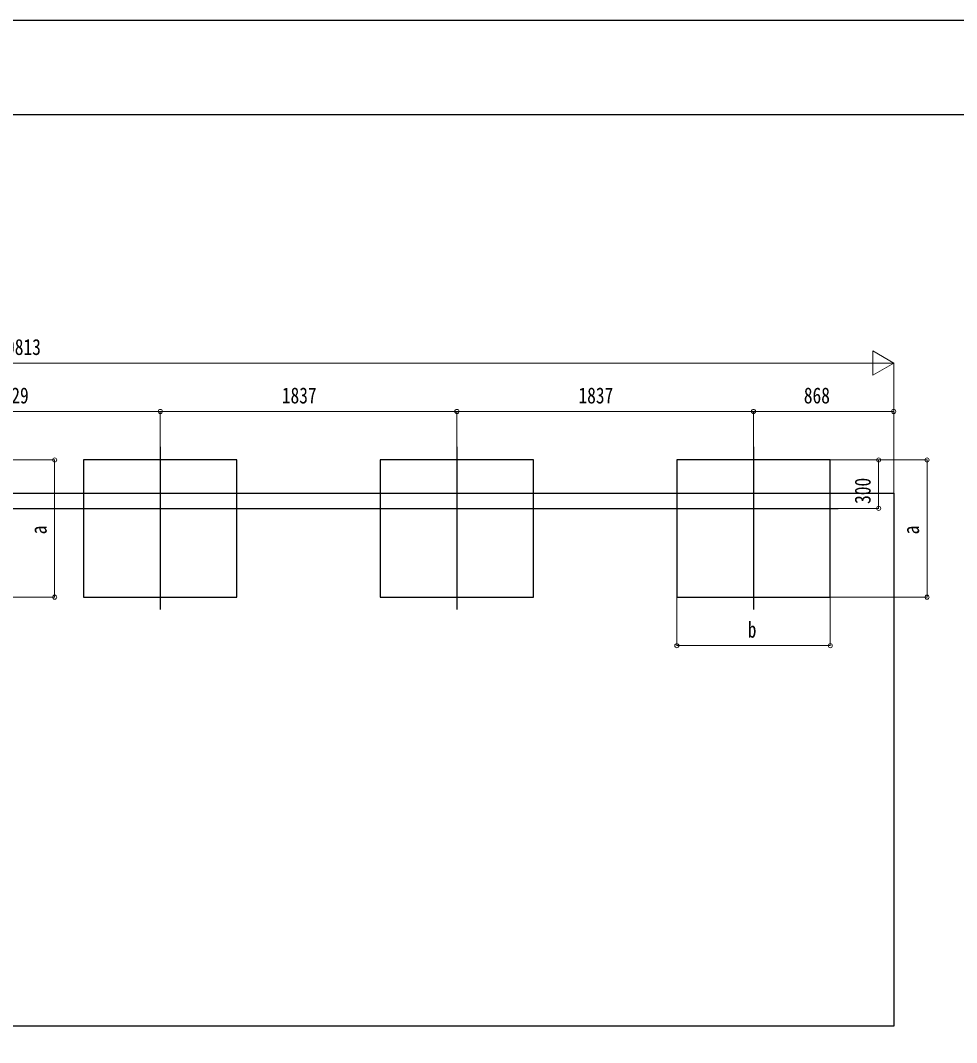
# Model space of a CAD drawing. Units: millimetres, scale not verified. Extents: x -12615 to 12615, y -8910 to 8910.
# Drawn here: x 1020 to 6818, y 2581 to 8910 of the extents above; entities that cross this region are included whole.
import ezdxf
from ezdxf.enums import TextEntityAlignment as Align

# ---------------------------------------------------------------- set-up
doc = ezdxf.new("R2010")
doc.units = ezdxf.units.MM
doc.header["$LTSCALE"] = 50
for name, color, linetype in [('0-4_YKK_12', 2, 'Continuous'), ('0-6_YKK_A1', 4, 'Continuous'), ('0-8_YKK_ZWAK', 7, 'Continuous')]:
    doc.layers.add(name, color=color, linetype=linetype)
doc.layers.add('0-7_YKK_D', color=6, linetype='Continuous', lineweight=18)
doc.styles.add('ＭＳ ゴシック', font='')
doc.styles.get('ＭＳ ゴシック').set_extended_font_data('MS Gothic')

msp = doc.modelspace()

# ---------------------------------------------------------------- linework, layer by layer
at = {"layer": '0-4_YKK_12'}
for p, q in [((1886.14, 6270.26), (1886.14, 5263.61)), ((3723.14, 6270.26), (3723.14, 5263.61)), ((5560.14, 6270.26), (5560.14, 5263.61)), ((-4173.87, 5889), (6085.42, 5889))]:
    msp.add_line(p, q, dxfattribs=at)
at = {"layer": '0-6_YKK_A1'}
for p, q in [((-4384.94, 5983), (6428.14, 5983)), ((6428.14, 5983), (6428.14, 2683)), ((6428.14, 2683), (-4383.2, 2683))]:
    msp.add_line(p, q, dxfattribs=at)
for points in [[(1411.14, 5339), (2361.14, 5339), (2361.14, 6189), (1411.14, 6189)], [(3248.14, 5339), (4198.14, 5339), (4198.14, 6189), (3248.14, 6189)], [(5085.14, 5339), (6035.14, 5339), (6035.14, 6189), (5085.14, 6189)]]:
    msp.add_lwpolyline(points, close=True, dxfattribs=at)
at = {"layer": '0-7_YKK_D', "color": 1}
for p, q in [((6428.14, 6789), (6298.24, 6864)), ((6298.24, 6864), (6298.24, 6714)), ((-4234.86, 6789), (6278.14, 6789)), ((6428.14, 6789), (6168.33, 6789)), ((6428.14, 6789), (6298.24, 6714)), ((6428.14, 5984), (6428.14, 6790)), ((157.14, 6489), (1886.14, 6489)), ((1886.14, 6271.26), (1886.14, 6490)), ((1886.14, 6271.26), (1886.14, 6490)), ((3723.14, 6489), (1886.14, 6489)), ((3723.14, 6271.26), (3723.14, 6490)), ((3723.14, 6263.72), (3723.14, 6490)), ((5560.14, 6489), (3723.14, 6489)), ((5560.14, 6263.72), (5560.14, 6490)), ((5560.14, 6263.72), (5560.14, 6490)), ((5560.14, 6489), (6428.14, 6489)), ((6428.14, 5984), (6428.14, 6490)), ((633.14, 6189), (1233.14, 6189)), ((1232.14, 5339), (1232.14, 6189)), ((6036.14, 6189), (6636.14, 6189)), ((6036.14, 6189), (6336.14, 6189)), ((6335.14, 5889), (6335.14, 6189)), ((6635.14, 5339), (6635.14, 6189)), ((6086.34, 5889), (6336.14, 5889)), ((633.14, 5339), (1233.14, 5339)), ((5085.14, 5338), (5085.14, 5038)), ((6035.34, 5339), (6636.14, 5339)), ((6035.34, 5338), (6035.34, 5038)), ((5085.14, 5039), (6035.34, 5039))]:
    msp.add_line(p, q, dxfattribs=at)
for centre in [(1886.14, 6489), (1886.14, 6489), (3723.14, 6489), (3723.14, 6489), (5560.14, 6489), (5560.14, 6489), (6428.14, 6489), (1232.14, 6189), (6335.14, 6189), (6635.14, 6189), (6335.14, 5889), (1232.14, 5339), (6635.14, 5339), (5085.14, 5039), (6035.34, 5039)]:
    msp.add_circle(centre, 12.75, dxfattribs=at)
at = {"layer": '0-8_YKK_ZWAK'}
msp.add_line((11685.06, 8325), (-11714.94, 8325), dxfattribs=at)
msp.add_lwpolyline([(-12615, -8910), (12615, -8910), (12615, 8910), (-12615, 8910)], close=True, dxfattribs=at)

# ---------------------------------------------------------------- texts
at = {"layer": '0-7_YKK_D', "color": 1, "style": 'ＭＳ ゴシック', "width": 0.8}
for s, p in [('Lt＝10813', (661.64, 6809)), ('1729', (856.04, 6509)), ('1837', (2639.04, 6509)), ('1837', (4476.04, 6509)), ('868', (5871.74, 6509)), ('b', (5524.24, 5059))]:
    msp.add_text(s, height=98.97, dxfattribs=at).set_placement(p, align=Align.BOTTOM_LEFT)
for s, p in [('300', (6315.14, 5916.6)), ('a', (1212.14, 5728)), ('a', (6615.14, 5728))]:
    msp.add_text(s, height=98.97, rotation=90, dxfattribs=at).set_placement(p, align=Align.BOTTOM_LEFT)

doc.saveas('drawing.dxf')
